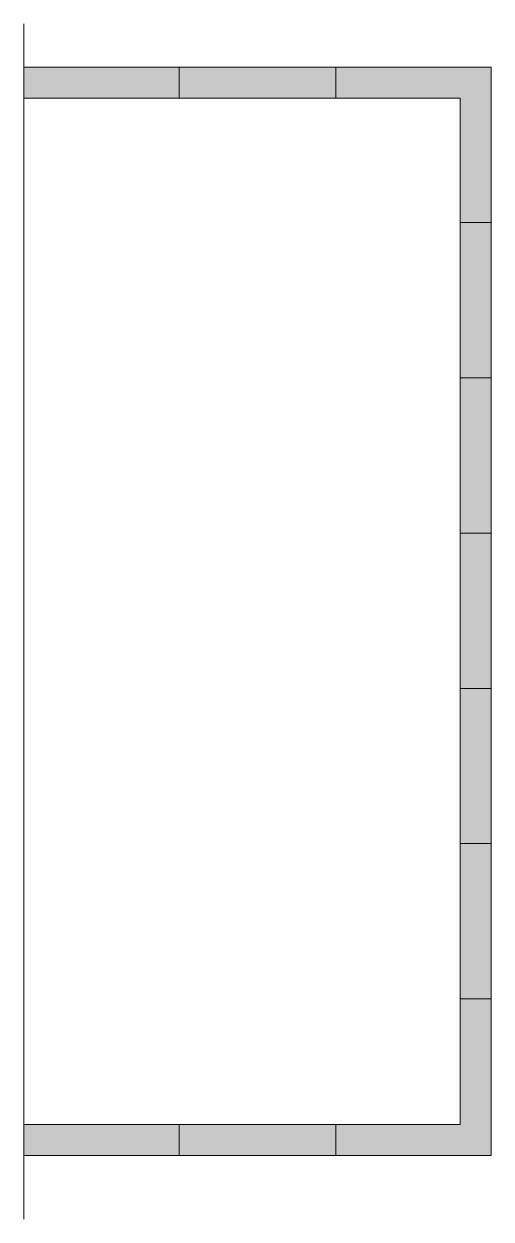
# Model space of a CAD drawing. Header units: metres. Extents: x 151 to 255, y 12 to 277.
import ezdxf

# ---------------------------------------------------------------- set-up
doc = ezdxf.new("R2010")
doc.units = ezdxf.units.M
for name, color, linetype, true_color in [('FILL_WHITE_FFFFFF', 7, 'Continuous', 0xffffff), ('FILL_YELLOW_FFFF00', 7, 'Continuous', 0xffff00), ('STROKE_WHITE_FFFFFF', 7, 'Continuous', 0xffffff)]:
    doc.layers.add(name, color=color, linetype=linetype, true_color=true_color)

msp = doc.modelspace()

# ---------------------------------------------------------------- hatches: boundary and pattern name
at = {"layer": 'FILL_WHITE_FFFFFF', "true_color": 0xffffff}
h = msp.add_hatch(color=7, dxfattribs=at)
h.dxf.hatch_style = 1
h.paths.add_polyline_path([(220.05, 267.45), (220.05, 260.55), (185.25, 260.55), (185.25, 267.45), (220.05, 267.45)])
h = msp.add_hatch(color=7, dxfattribs=at)
h.dxf.hatch_style = 1
h.paths.add_polyline_path([(254.55, 232.95), (254.55, 198.45), (247.65, 198.45), (247.65, 232.95), (254.55, 232.95)])
h = msp.add_hatch(color=7, dxfattribs=at)
h.dxf.hatch_style = 1
h.paths.add_polyline_path([(254.55, 163.95), (254.55, 129.45), (247.65, 129.45), (247.65, 163.95), (254.55, 163.95)])
h = msp.add_hatch(color=7, dxfattribs=at)
h.dxf.hatch_style = 1
h.paths.add_polyline_path([(254.55, 94.95), (254.55, 60.45), (247.65, 60.45), (247.65, 94.95), (254.55, 94.95)])
h = msp.add_hatch(color=7, dxfattribs=at)
h.dxf.hatch_style = 1
h.paths.add_polyline_path([(220.05, 32.55), (220.05, 25.65), (185.25, 25.65), (185.25, 32.55), (220.05, 32.55)])
at = {"layer": 'FILL_YELLOW_FFFF00', "true_color": 0xffff00}
h = msp.add_hatch(color=7, dxfattribs=at)
h.dxf.hatch_style = 1
h.paths.add_polyline_path([(185.25, 267.45), (185.25, 260.55), (150.75, 260.55), (150.75, 267.45), (185.25, 267.45)])
h = msp.add_hatch(color=7, dxfattribs=at)
h.dxf.hatch_style = 1
h.paths.add_polyline_path([(220.05, 260.55), (220.05, 267.45), (254.55, 267.45), (254.55, 232.95), (247.65, 232.95), (247.65, 260.55), (220.05, 260.55)])
h = msp.add_hatch(color=7, dxfattribs=at)
h.dxf.hatch_style = 1
h.paths.add_polyline_path([(254.55, 198.45), (254.55, 163.95), (247.65, 163.95), (247.65, 198.45), (254.55, 198.45)])
h = msp.add_hatch(color=7, dxfattribs=at)
h.dxf.hatch_style = 1
h.paths.add_polyline_path([(254.55, 129.45), (254.55, 94.95), (247.65, 94.95), (247.65, 129.45), (254.55, 129.45)])
h = msp.add_hatch(color=7, dxfattribs=at)
h.dxf.hatch_style = 1
h.paths.add_polyline_path([(247.65, 60.45), (254.55, 60.45), (254.55, 25.65), (220.05, 25.65), (220.05, 32.55), (247.65, 32.55), (247.65, 60.45)])
h = msp.add_hatch(color=7, dxfattribs=at)
h.dxf.hatch_style = 1
h.paths.add_polyline_path([(185.25, 32.55), (185.25, 25.65), (150.75, 25.65), (150.75, 32.55), (185.25, 32.55)])

# ---------------------------------------------------------------- linework, layer by layer
at = {"layer": 'FILL_WHITE_FFFFFF', "lineweight": 0, "true_color": 0xffffff}
for points in [[(220.05, 267.45), (220.05, 260.55), (185.25, 260.55), (185.25, 267.45)], [(254.55, 232.95), (254.55, 198.45), (247.65, 198.45), (247.65, 232.95)], [(254.55, 163.95), (254.55, 129.45), (247.65, 129.45), (247.65, 163.95)], [(254.55, 94.95), (254.55, 60.45), (247.65, 60.45), (247.65, 94.95)], [(220.05, 32.55), (220.05, 25.65), (185.25, 25.65), (185.25, 32.55)]]:
    msp.add_lwpolyline(points, close=True, dxfattribs=at)
at = {"layer": 'FILL_YELLOW_FFFF00', "lineweight": 0, "true_color": 0xffff00}
for points in [[(185.25, 267.45), (185.25, 260.55), (150.75, 260.55), (150.75, 267.45)], [(220.05, 260.55), (220.05, 267.45), (254.55, 267.45), (254.55, 232.95), (247.65, 232.95), (247.65, 260.55)], [(254.55, 198.45), (254.55, 163.95), (247.65, 163.95), (247.65, 198.45)], [(254.55, 129.45), (254.55, 94.95), (247.65, 94.95), (247.65, 129.45)], [(247.65, 60.45), (254.55, 60.45), (254.55, 25.65), (220.05, 25.65), (220.05, 32.55), (247.65, 32.55)], [(185.25, 32.55), (185.25, 25.65), (150.75, 25.65), (150.75, 32.55)]]:
    msp.add_lwpolyline(points, close=True, dxfattribs=at)
at = {"layer": 'STROKE_WHITE_FFFFFF', "lineweight": 0, "true_color": 0xffffff}
for points in [[(150.75, 277.05), (150.75, 11.55)], [(185.25, 267.45), (220.05, 267.45), (220.05, 260.55), (185.25, 260.55), (185.25, 267.45)], [(247.65, 232.95), (254.55, 232.95), (254.55, 198.45), (247.65, 198.45), (247.65, 232.95)], [(247.65, 163.95), (254.55, 163.95), (254.55, 129.45), (247.65, 129.45), (247.65, 163.95)], [(247.65, 94.95), (254.55, 94.95), (254.55, 60.45), (247.65, 60.45), (247.65, 94.95)], [(185.25, 32.55), (220.05, 32.55), (220.05, 25.65), (185.25, 25.65), (185.25, 32.55)]]:
    msp.add_lwpolyline(points, dxfattribs=at)

doc.saveas('drawing.dxf')
